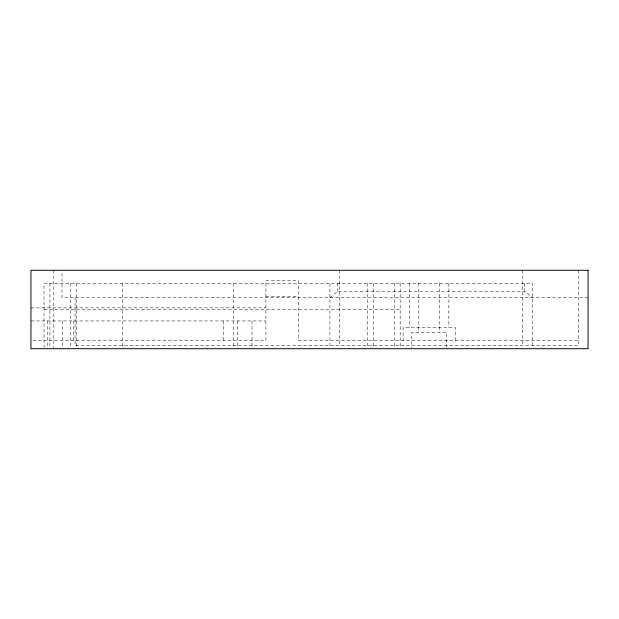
<?xml version="1.0" encoding="UTF-8"?>
<svg xmlns="http://www.w3.org/2000/svg" width="619" height="619" viewBox="0 0 619 619"><rect width="100%" height="100%" fill="white"/><g stroke="black" fill="none" stroke-linecap="round" stroke-linejoin="round"><path stroke-width="0.46" stroke-dasharray="3.1 2.32" d="M329.919 297.739L337.765 291.201L524.664 291.201L532.502 297.739M265.876 296.431L298.551 296.431M588.05 297.739L61.993 297.739L61.993 270.294M30.95 307.867L265.876 307.867M44.019 309.5L400.168 309.5M30.95 320.936L265.876 320.936M32.884 340.543L265.876 340.543L265.876 280.747L298.551 280.747L298.551 340.543L578.247 340.543M578.247 270.294L578.247 345.441L75.061 345.441L75.061 297.739M532.502 345.441L532.502 283.363L44.019 283.363L44.019 347.746M524.664 283.363L524.664 291.201M522.699 270.294L522.699 345.441M455.391 340.543L455.391 327.474L403.116 327.474L403.116 340.543M448.86 283.363L448.86 327.474M446.794 347.746L446.794 332.372L411.705 332.372L411.705 347.746M439.707 283.363L439.707 332.372M418.8 283.363L418.8 332.372M409.646 283.363L409.646 327.474M400.168 283.363L400.168 347.746M394.288 283.363L394.288 347.746M373.381 283.363L373.381 347.746M367.5 283.363L367.5 347.746M339.723 270.294L339.723 345.441M337.765 283.363L337.765 291.201M329.919 283.363L329.919 345.441M251.995 320.936L251.995 348.706M237.286 320.936L237.286 348.706M233.533 283.363L233.533 347.746M223.405 320.936L223.405 340.543M122.438 283.363L122.438 347.746M76.694 283.363L76.694 347.746M73.429 320.936L73.429 340.543M70.814 283.363L70.814 347.746M62.48 320.936L62.48 348.706M53.822 270.294L53.822 347.754M49.899 283.363L49.899 347.746M47.779 320.936L47.779 348.706"/><path stroke-width="0.93" d="M588.05 270.294L30.95 270.294L30.95 348.706L588.05 348.706L588.05 270.294"/></g></svg>
